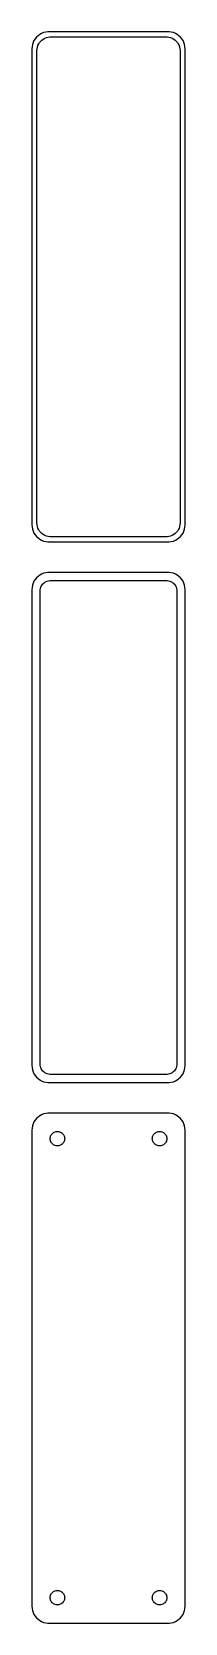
# Model space of a CAD drawing. Header units: metres. Extents: x -22 to 22, y 402 to 870.
import ezdxf

# ---------------------------------------------------------------- set-up
doc = ezdxf.new("R2010")
doc.units = ezdxf.units.M

msp = doc.modelspace()

# ---------------------------------------------------------------- linework, layer by layer
for p, q in [((-22.3429, 866.243), (-22.4606, 865.627)), ((-22.1489, 866.841), (-22.3429, 866.243)), ((-21.8815, 867.409), (-22.1489, 866.841)), ((-21.5451, 867.939), (-21.8815, 867.409)), ((-21.1448, 868.423), (-21.5451, 867.939)), ((-20.6871, 868.853), (-21.1448, 868.423)), ((-20.8743, 865.495), (-20.7191, 865.972)), ((-20.7191, 865.972), (-20.5052, 866.427)), ((-20.1791, 869.222), (-20.6871, 868.853)), ((-20.5052, 866.427), (-20.2361, 866.851)), ((-20.2361, 866.851), (-19.9159, 867.238)), ((-19.6289, 869.524), (-20.1791, 869.222)), ((-19.9159, 867.238), (-19.5497, 867.582)), ((-19.0451, 869.755), (-19.6289, 869.524)), ((-19.5497, 867.582), (-19.1433, 867.877)), ((-19.1433, 867.877), (-18.7031, 868.119)), ((-18.4369, 869.911), (-19.0451, 869.755)), ((-18.7031, 868.119), (-18.2361, 868.304)), ((-17.8139, 869.99), (-18.4369, 869.911)), ((-18.2361, 868.304), (-17.7495, 868.429)), ((17.8139, 869.99), (-17.8139, 869.99)), ((-17.7495, 868.429), (-17.2512, 868.492)), ((-17.2512, 868.492), (17.2512, 868.492)), ((17.2512, 868.492), (17.7495, 868.429)), ((17.7495, 868.429), (18.2361, 868.304)), ((18.4369, 869.911), (17.8139, 869.99)), ((18.2361, 868.304), (18.7031, 868.119)), ((19.0451, 869.755), (18.4369, 869.911)), ((18.7031, 868.119), (19.1433, 867.877)), ((19.6289, 869.524), (19.0451, 869.755)), ((19.1433, 867.877), (19.5497, 867.582)), ((19.5497, 867.582), (19.9159, 867.238)), ((20.1791, 869.222), (19.6289, 869.524)), ((19.9159, 867.238), (20.2361, 866.851)), ((20.6871, 868.853), (20.1791, 869.222)), ((20.2361, 866.851), (20.5052, 866.427)), ((20.5052, 866.427), (20.7191, 865.972)), ((21.1448, 868.423), (20.6871, 868.853)), ((20.7191, 865.972), (20.8743, 865.495)), ((21.5451, 867.939), (21.1448, 868.423)), ((21.8815, 867.409), (21.5451, 867.939)), ((22.1489, 866.841), (21.8815, 867.409)), ((22.3429, 866.243), (22.1489, 866.841)), ((22.4606, 865.627), (22.3429, 866.243)), ((-22.4606, 865.627), (-22.5, 865)), ((-22.5, 865), (-22.5, 725)), ((-21, 864.5), (-20.9684, 865.001)), ((-21, 725.5), (-21, 864.5)), ((-20.9684, 865.001), (-20.8743, 865.495)), ((20.8743, 865.495), (20.9684, 865.001)), ((20.9684, 865.001), (21, 864.5)), ((21, 864.5), (21, 725.5)), ((22.5, 865), (22.4606, 865.627)), ((22.5, 725), (22.5, 865)), ((-20.9684, 724.999), (-21, 725.5)), ((21, 725.5), (20.9684, 724.999)), ((-22.5, 725), (-22.4606, 724.373)), ((-22.4606, 724.373), (-22.3429, 723.757)), ((-22.3429, 723.757), (-22.1489, 723.159)), ((-22.1489, 723.159), (-21.8815, 722.591)), ((-21.8815, 722.591), (-21.5451, 722.061)), ((-21.5451, 722.061), (-21.1448, 721.577)), ((-21.1448, 721.577), (-20.6871, 721.147)), ((-20.8743, 724.505), (-20.9684, 724.999)), ((-20.7191, 724.028), (-20.8743, 724.505)), ((-20.5052, 723.573), (-20.7191, 724.028)), ((-20.6871, 721.147), (-20.1791, 720.778)), ((-20.2361, 723.149), (-20.5052, 723.573)), ((-19.9159, 722.762), (-20.2361, 723.149)), ((-20.1791, 720.778), (-19.6289, 720.476)), ((-19.5497, 722.418), (-19.9159, 722.762)), ((-19.1433, 722.123), (-19.5497, 722.418)), ((-18.7031, 721.881), (-19.1433, 722.123)), ((-18.2361, 721.696), (-18.7031, 721.881)), ((-17.7495, 721.571), (-18.2361, 721.696)), ((-17.2512, 721.508), (-17.7495, 721.571)), ((17.2512, 721.508), (-17.2512, 721.508)), ((17.7495, 721.571), (17.2512, 721.508)), ((18.2361, 721.696), (17.7495, 721.571)), ((18.7031, 721.881), (18.2361, 721.696)), ((19.1433, 722.123), (18.7031, 721.881)), ((19.5497, 722.418), (19.1433, 722.123)), ((19.9159, 722.762), (19.5497, 722.418)), ((19.6289, 720.476), (20.1791, 720.778)), ((20.2361, 723.149), (19.9159, 722.762)), ((20.1791, 720.778), (20.6871, 721.147)), ((20.5052, 723.573), (20.2361, 723.149)), ((20.7191, 724.028), (20.5052, 723.573)), ((20.6871, 721.147), (21.1448, 721.577)), ((20.8743, 724.505), (20.7191, 724.028)), ((20.9684, 724.999), (20.8743, 724.505)), ((21.1448, 721.577), (21.5451, 722.061)), ((21.5451, 722.061), (21.8815, 722.591)), ((21.8815, 722.591), (22.1489, 723.159)), ((22.1489, 723.159), (22.3429, 723.757)), ((22.3429, 723.757), (22.4606, 724.373)), ((22.4606, 724.373), (22.5, 725)), ((-19.6289, 720.476), (-19.0451, 720.245)), ((-19.0451, 720.245), (-18.4369, 720.089)), ((-18.4369, 720.089), (-17.8139, 720.01)), ((-17.8139, 720.01), (17.8139, 720.01)), ((17.8139, 720.01), (18.4369, 720.089)), ((18.4369, 720.089), (19.0451, 720.245)), ((19.0451, 720.245), (19.6289, 720.476)), ((-22.3429, 707.243), (-22.4606, 706.627)), ((-22.1489, 707.841), (-22.3429, 707.243)), ((-21.8815, 708.409), (-22.1489, 707.841)), ((-21.5451, 708.939), (-21.8815, 708.409)), ((-21.1448, 709.423), (-21.5451, 708.939)), ((-20.6871, 709.853), (-21.1448, 709.423)), ((-20.1791, 710.222), (-20.6871, 709.853)), ((-19.6289, 710.524), (-20.1791, 710.222)), ((-19.8943, 706.646), (-19.7279, 707)), ((-19.7279, 707), (-19.5184, 707.33)), ((-19.0451, 710.755), (-19.6289, 710.524)), ((-19.5184, 707.33), (-19.2692, 707.631)), ((-19.2692, 707.631), (-18.9842, 707.899)), ((-18.4369, 710.911), (-19.0451, 710.755)), ((-18.9842, 707.899), (-18.668, 708.128)), ((-18.668, 708.128), (-18.3254, 708.317)), ((-17.8139, 710.99), (-18.4369, 710.911)), ((-18.3254, 708.317), (-17.9619, 708.461)), ((-17.9619, 708.461), (-17.5833, 708.558)), ((17.8139, 710.99), (-17.8139, 710.99)), ((-17.5833, 708.558), (-17.1954, 708.607)), ((-17.1954, 708.607), (17.1954, 708.607)), ((17.1954, 708.607), (17.5833, 708.558)), ((17.5833, 708.558), (17.9619, 708.461)), ((18.4369, 710.911), (17.8139, 710.99)), ((17.9619, 708.461), (18.3254, 708.317)), ((18.3254, 708.317), (18.668, 708.128)), ((19.0451, 710.755), (18.4369, 710.911)), ((18.668, 708.128), (18.9842, 707.899)), ((18.9842, 707.899), (19.2692, 707.631)), ((19.6289, 710.524), (19.0451, 710.755)), ((19.2692, 707.631), (19.5184, 707.33)), ((19.5184, 707.33), (19.7279, 707)), ((20.1791, 710.222), (19.6289, 710.524)), ((19.7279, 707), (19.8943, 706.646)), ((20.6871, 709.853), (20.1791, 710.222)), ((21.1448, 709.423), (20.6871, 709.853)), ((21.5451, 708.939), (21.1448, 709.423)), ((21.8815, 708.409), (21.5451, 708.939)), ((22.1489, 707.841), (21.8815, 708.409)), ((22.3429, 707.243), (22.1489, 707.841)), ((22.4606, 706.627), (22.3429, 707.243)), ((-22.4606, 706.627), (-22.5, 706)), ((-22.5, 706), (-22.5, 566)), ((-20.1129, 705.5), (-20.0884, 705.89)), ((-20.1129, 566.5), (-20.1129, 705.5)), ((-20.0884, 705.89), (-20.0151, 706.274)), ((-20.0151, 706.274), (-19.8943, 706.646)), ((19.8943, 706.646), (20.0151, 706.274)), ((20.0151, 706.274), (20.0884, 705.89)), ((20.0884, 705.89), (20.1129, 705.5)), ((20.1129, 705.5), (20.1129, 566.5)), ((22.5, 706), (22.4606, 706.627)), ((22.5, 566), (22.5, 706)), ((-20.0884, 566.11), (-20.1129, 566.5)), ((20.1129, 566.5), (20.0884, 566.11)), ((-22.5, 566), (-22.4606, 565.373)), ((-22.4606, 565.373), (-22.3429, 564.757)), ((-22.3429, 564.757), (-22.1489, 564.159)), ((-22.1489, 564.159), (-21.8815, 563.591)), ((-21.8815, 563.591), (-21.5451, 563.061)), ((-21.5451, 563.061), (-21.1448, 562.577)), ((-21.1448, 562.577), (-20.6871, 562.147)), ((-20.6871, 562.147), (-20.1791, 561.778)), ((-20.1791, 561.778), (-19.6289, 561.476)), ((-20.0151, 565.726), (-20.0884, 566.11)), ((-19.8943, 565.354), (-20.0151, 565.726)), ((-19.7279, 565), (-19.8943, 565.354)), ((-19.5184, 564.67), (-19.7279, 565)), ((-19.2692, 564.369), (-19.5184, 564.67)), ((-18.9842, 564.101), (-19.2692, 564.369)), ((-18.668, 563.872), (-18.9842, 564.101)), ((-18.3254, 563.683), (-18.668, 563.872)), ((-17.9619, 563.539), (-18.3254, 563.683)), ((-17.5833, 563.442), (-17.9619, 563.539)), ((-17.1954, 563.393), (-17.5833, 563.442)), ((17.1954, 563.393), (-17.1954, 563.393)), ((17.5833, 563.442), (17.1954, 563.393)), ((17.9619, 563.539), (17.5833, 563.442)), ((18.3254, 563.683), (17.9619, 563.539)), ((18.668, 563.872), (18.3254, 563.683)), ((18.9842, 564.101), (18.668, 563.872)), ((19.2692, 564.369), (18.9842, 564.101)), ((19.5184, 564.67), (19.2692, 564.369)), ((19.7279, 565), (19.5184, 564.67)), ((19.6289, 561.476), (20.1791, 561.778)), ((19.8943, 565.354), (19.7279, 565)), ((20.0151, 565.726), (19.8943, 565.354)), ((20.0884, 566.11), (20.0151, 565.726)), ((20.1791, 561.778), (20.6871, 562.147)), ((20.6871, 562.147), (21.1448, 562.577)), ((21.1448, 562.577), (21.5451, 563.061)), ((21.5451, 563.061), (21.8815, 563.591)), ((21.8815, 563.591), (22.1489, 564.159)), ((22.1489, 564.159), (22.3429, 564.757)), ((22.3429, 564.757), (22.4606, 565.373)), ((22.4606, 565.373), (22.5, 566)), ((-19.6289, 561.476), (-19.0451, 561.245)), ((-19.0451, 561.245), (-18.4369, 561.089)), ((-18.4369, 561.089), (-17.8139, 561.01)), ((-17.8139, 561.01), (17.8139, 561.01)), ((17.8139, 561.01), (18.4369, 561.089)), ((18.4369, 561.089), (19.0451, 561.245)), ((19.0451, 561.245), (19.6289, 561.476)), ((-22.4606, 547.627), (-22.5, 547)), ((-22.3429, 548.243), (-22.4606, 547.627)), ((-22.1489, 548.841), (-22.3429, 548.243)), ((-21.8815, 549.409), (-22.1489, 548.841)), ((-21.5451, 549.939), (-21.8815, 549.409)), ((-21.1448, 550.423), (-21.5451, 549.939)), ((-20.6871, 550.853), (-21.1448, 550.423)), ((-20.1791, 551.222), (-20.6871, 550.853)), ((-19.6289, 551.524), (-20.1791, 551.222)), ((-19.0451, 551.755), (-19.6289, 551.524)), ((-18.4369, 551.911), (-19.0451, 551.755)), ((-17.8139, 551.99), (-18.4369, 551.911)), ((17.8139, 551.99), (-17.8139, 551.99)), ((18.4369, 551.911), (17.8139, 551.99)), ((19.0451, 551.755), (18.4369, 551.911)), ((19.6289, 551.524), (19.0451, 551.755)), ((20.1791, 551.222), (19.6289, 551.524)), ((20.6871, 550.853), (20.1791, 551.222)), ((21.1448, 550.423), (20.6871, 550.853)), ((21.5451, 549.939), (21.1448, 550.423)), ((21.8815, 549.409), (21.5451, 549.939)), ((22.1489, 548.841), (21.8815, 549.409)), ((22.3429, 548.243), (22.1489, 548.841)), ((22.4606, 547.627), (22.3429, 548.243)), ((22.5, 547), (22.4606, 547.627)), ((-22.5, 547), (-22.5, 407)), ((-17.1353, 544.5), (-17.1185, 544.768)), ((-17.1185, 544.232), (-17.1353, 544.5)), ((-17.1185, 544.768), (-17.0682, 545.031)), ((-17.0682, 543.969), (-17.1185, 544.232)), ((-17.0682, 545.031), (-16.9853, 545.286)), ((-16.9853, 543.714), (-17.0682, 543.969)), ((-16.9853, 545.286), (-16.8712, 545.529)), ((-16.8712, 543.471), (-16.9853, 543.714)), ((-16.8712, 545.529), (-16.7275, 545.755)), ((-16.7275, 543.245), (-16.8712, 543.471)), ((-16.7275, 545.755), (-16.5565, 545.962)), ((-16.5565, 543.038), (-16.7275, 543.245)), ((-16.5565, 545.962), (-16.3611, 546.145)), ((-16.3611, 542.855), (-16.5565, 543.038)), ((-16.3611, 546.145), (-16.1441, 546.303)), ((-16.1441, 546.303), (-15.9091, 546.432)), ((-15.9091, 546.432), (-15.6598, 546.531)), ((-15.6598, 546.531), (-15.4001, 546.597)), ((-15.4001, 546.597), (-15.1341, 546.631)), ((-15.1341, 546.631), (-14.8659, 546.631)), ((-14.8659, 546.631), (-14.5999, 546.597)), ((-14.5999, 546.597), (-14.3401, 546.531)), ((-14.3401, 546.531), (-14.0908, 546.432)), ((-14.0908, 546.432), (-13.8559, 546.303)), ((-13.8559, 546.303), (-13.6389, 546.145)), ((-13.6389, 546.145), (-13.4434, 545.962)), ((-13.4434, 543.038), (-13.6389, 542.855)), ((-13.4434, 545.962), (-13.2725, 545.755)), ((-13.2725, 543.245), (-13.4434, 543.038)), ((-13.2725, 545.755), (-13.1288, 545.529)), ((-13.1288, 543.471), (-13.2725, 543.245)), ((-13.1288, 545.529), (-13.0146, 545.286)), ((-13.0146, 543.714), (-13.1288, 543.471)), ((-13.0146, 545.286), (-12.9318, 545.031)), ((-12.9318, 543.969), (-13.0146, 543.714)), ((-12.9318, 545.031), (-12.8815, 544.768)), ((-12.8815, 544.232), (-12.9318, 543.969)), ((-12.8815, 544.768), (-12.8647, 544.5)), ((-12.8647, 544.5), (-12.8815, 544.232)), ((12.8647, 544.5), (12.8815, 544.768)), ((12.8815, 544.232), (12.8647, 544.5)), ((12.8815, 544.768), (12.9318, 545.031)), ((12.9318, 543.969), (12.8815, 544.232)), ((12.9318, 545.031), (13.0146, 545.286)), ((13.0146, 543.714), (12.9318, 543.969)), ((13.0146, 545.286), (13.1288, 545.529)), ((13.1288, 543.471), (13.0146, 543.714)), ((13.1288, 545.529), (13.2725, 545.755)), ((13.2725, 543.245), (13.1288, 543.471)), ((13.2725, 545.755), (13.4434, 545.962)), ((13.4434, 543.038), (13.2725, 543.245)), ((13.4434, 545.962), (13.6389, 546.145)), ((13.6389, 542.855), (13.4434, 543.038)), ((13.6389, 546.145), (13.8559, 546.303)), ((13.8559, 546.303), (14.0908, 546.432)), ((14.0908, 546.432), (14.3401, 546.531)), ((14.3401, 546.531), (14.5999, 546.597)), ((14.5999, 546.597), (14.8659, 546.631)), ((14.8659, 546.631), (15.1341, 546.631)), ((15.1341, 546.631), (15.4001, 546.597)), ((15.4001, 546.597), (15.6598, 546.531)), ((15.6598, 546.531), (15.9091, 546.432)), ((15.9091, 546.432), (16.1441, 546.303)), ((16.1441, 546.303), (16.3611, 546.145)), ((16.3611, 546.145), (16.5565, 545.962)), ((16.5565, 543.038), (16.3611, 542.855)), ((16.5565, 545.962), (16.7275, 545.755)), ((16.7275, 543.245), (16.5565, 543.038)), ((16.7275, 545.755), (16.8712, 545.529)), ((16.8712, 543.471), (16.7275, 543.245)), ((16.8712, 545.529), (16.9853, 545.286)), ((16.9853, 543.714), (16.8712, 543.471)), ((16.9853, 545.286), (17.0682, 545.031)), ((17.0682, 543.969), (16.9853, 543.714)), ((17.0682, 545.031), (17.1185, 544.768)), ((17.1185, 544.232), (17.0682, 543.969)), ((17.1185, 544.768), (17.1353, 544.5)), ((17.1353, 544.5), (17.1185, 544.232)), ((22.5, 407), (22.5, 547)), ((-16.1441, 542.697), (-16.3611, 542.855)), ((-15.9091, 542.568), (-16.1441, 542.697)), ((-15.6598, 542.469), (-15.9091, 542.568)), ((-15.4001, 542.403), (-15.6598, 542.469)), ((-15.1341, 542.369), (-15.4001, 542.403)), ((-14.8659, 542.369), (-15.1341, 542.369)), ((-14.5999, 542.403), (-14.8659, 542.369)), ((-14.3401, 542.469), (-14.5999, 542.403)), ((-14.0908, 542.568), (-14.3401, 542.469)), ((-13.8559, 542.697), (-14.0908, 542.568)), ((-13.6389, 542.855), (-13.8559, 542.697)), ((13.8559, 542.697), (13.6389, 542.855)), ((14.0908, 542.568), (13.8559, 542.697)), ((14.3401, 542.469), (14.0908, 542.568)), ((14.5999, 542.403), (14.3401, 542.469)), ((14.8659, 542.369), (14.5999, 542.403)), ((15.1341, 542.369), (14.8659, 542.369)), ((15.4001, 542.403), (15.1341, 542.369)), ((15.6598, 542.469), (15.4001, 542.403)), ((15.9091, 542.568), (15.6598, 542.469)), ((16.1441, 542.697), (15.9091, 542.568)), ((16.3611, 542.855), (16.1441, 542.697)), ((-17.1353, 409.5), (-17.1185, 409.768)), ((-17.1185, 409.232), (-17.1353, 409.5)), ((-17.1185, 409.768), (-17.0682, 410.031)), ((-17.0682, 408.969), (-17.1185, 409.232)), ((-17.0682, 410.031), (-16.9853, 410.286)), ((-16.9853, 408.714), (-17.0682, 408.969)), ((-16.9853, 410.286), (-16.8712, 410.529)), ((-16.8712, 408.471), (-16.9853, 408.714)), ((-16.8712, 410.529), (-16.7275, 410.755)), ((-16.7275, 408.245), (-16.8712, 408.471)), ((-16.7275, 410.755), (-16.5565, 410.962)), ((-16.5565, 408.038), (-16.7275, 408.245)), ((-16.5565, 410.962), (-16.3611, 411.145)), ((-16.3611, 407.855), (-16.5565, 408.038)), ((-16.3611, 411.145), (-16.1441, 411.303)), ((-16.1441, 407.697), (-16.3611, 407.855)), ((-16.1441, 411.303), (-15.9091, 411.432)), ((-15.9091, 407.568), (-16.1441, 407.697)), ((-15.9091, 411.432), (-15.6598, 411.531)), ((-15.6598, 407.469), (-15.9091, 407.568)), ((-15.6598, 411.531), (-15.4001, 411.597)), ((-15.4001, 407.403), (-15.6598, 407.469)), ((-15.4001, 411.597), (-15.1341, 411.631)), ((-15.1341, 407.369), (-15.4001, 407.403)), ((-15.1341, 411.631), (-14.8659, 411.631)), ((-14.8659, 407.369), (-15.1341, 407.369)), ((-14.8659, 411.631), (-14.5999, 411.597)), ((-14.5999, 407.403), (-14.8659, 407.369)), ((-14.5999, 411.597), (-14.3401, 411.531)), ((-14.3401, 407.469), (-14.5999, 407.403)), ((-14.3401, 411.531), (-14.0908, 411.432)), ((-14.0908, 407.568), (-14.3401, 407.469)), ((-14.0908, 411.432), (-13.8559, 411.303)), ((-13.8559, 407.697), (-14.0908, 407.568)), ((-13.8559, 411.303), (-13.6389, 411.145)), ((-13.6389, 407.855), (-13.8559, 407.697)), ((-13.6389, 411.145), (-13.4434, 410.962)), ((-13.4434, 408.038), (-13.6389, 407.855)), ((-13.4434, 410.962), (-13.2725, 410.755)), ((-13.2725, 408.245), (-13.4434, 408.038)), ((-13.2725, 410.755), (-13.1288, 410.529)), ((-13.1288, 408.471), (-13.2725, 408.245)), ((-13.1288, 410.529), (-13.0146, 410.286)), ((-13.0146, 408.714), (-13.1288, 408.471)), ((-13.0146, 410.286), (-12.9318, 410.031)), ((-12.9318, 408.969), (-13.0146, 408.714)), ((-12.9318, 410.031), (-12.8815, 409.768)), ((-12.8815, 409.232), (-12.9318, 408.969)), ((-12.8815, 409.768), (-12.8647, 409.5)), ((-12.8647, 409.5), (-12.8815, 409.232)), ((12.8647, 409.5), (12.8815, 409.768)), ((12.8815, 409.232), (12.8647, 409.5)), ((12.8815, 409.768), (12.9318, 410.031)), ((12.9318, 408.969), (12.8815, 409.232)), ((12.9318, 410.031), (13.0146, 410.286)), ((13.0146, 408.714), (12.9318, 408.969)), ((13.0146, 410.286), (13.1288, 410.529)), ((13.1288, 408.471), (13.0146, 408.714)), ((13.1288, 410.529), (13.2725, 410.755)), ((13.2725, 408.245), (13.1288, 408.471)), ((13.2725, 410.755), (13.4434, 410.962)), ((13.4434, 408.038), (13.2725, 408.245)), ((13.4434, 410.962), (13.6389, 411.145)), ((13.6389, 407.855), (13.4434, 408.038)), ((13.6389, 411.145), (13.8559, 411.303)), ((13.8559, 407.697), (13.6389, 407.855)), ((13.8559, 411.303), (14.0908, 411.432)), ((14.0908, 407.568), (13.8559, 407.697)), ((14.0908, 411.432), (14.3401, 411.531)), ((14.3401, 407.469), (14.0908, 407.568)), ((14.3401, 411.531), (14.5999, 411.597)), ((14.5999, 407.403), (14.3401, 407.469)), ((14.5999, 411.597), (14.8659, 411.631)), ((14.8659, 407.369), (14.5999, 407.403)), ((14.8659, 411.631), (15.1341, 411.631)), ((15.1341, 407.369), (14.8659, 407.369)), ((15.1341, 411.631), (15.4001, 411.597)), ((15.4001, 407.403), (15.1341, 407.369)), ((15.4001, 411.597), (15.6598, 411.531)), ((15.6598, 407.469), (15.4001, 407.403)), ((15.6598, 411.531), (15.9091, 411.432)), ((15.9091, 407.568), (15.6598, 407.469)), ((15.9091, 411.432), (16.1441, 411.303)), ((16.1441, 407.697), (15.9091, 407.568)), ((16.1441, 411.303), (16.3611, 411.145)), ((16.3611, 407.855), (16.1441, 407.697)), ((16.3611, 411.145), (16.5565, 410.962)), ((16.5565, 408.038), (16.3611, 407.855)), ((16.5565, 410.962), (16.7275, 410.755)), ((16.7275, 408.245), (16.5565, 408.038)), ((16.7275, 410.755), (16.8712, 410.529)), ((16.8712, 408.471), (16.7275, 408.245)), ((16.8712, 410.529), (16.9853, 410.286)), ((16.9853, 408.714), (16.8712, 408.471)), ((16.9853, 410.286), (17.0682, 410.031)), ((17.0682, 408.969), (16.9853, 408.714)), ((17.0682, 410.031), (17.1185, 409.768)), ((17.1185, 409.232), (17.0682, 408.969)), ((17.1185, 409.768), (17.1353, 409.5)), ((17.1353, 409.5), (17.1185, 409.232)), ((-22.5, 407), (-22.4606, 406.373)), ((-22.4606, 406.373), (-22.3429, 405.757)), ((-22.3429, 405.757), (-22.1489, 405.159)), ((-22.1489, 405.159), (-21.8815, 404.591)), ((-21.8815, 404.591), (-21.5451, 404.061)), ((-21.5451, 404.061), (-21.1448, 403.577)), ((-21.1448, 403.577), (-20.6871, 403.147)), ((-20.6871, 403.147), (-20.1791, 402.778)), ((-20.1791, 402.778), (-19.6289, 402.476)), ((-19.6289, 402.476), (-19.0451, 402.245)), ((19.0451, 402.245), (19.6289, 402.476)), ((19.6289, 402.476), (20.1791, 402.778)), ((20.1791, 402.778), (20.6871, 403.147)), ((20.6871, 403.147), (21.1448, 403.577)), ((21.1448, 403.577), (21.5451, 404.061)), ((21.5451, 404.061), (21.8815, 404.591)), ((21.8815, 404.591), (22.1489, 405.159)), ((22.1489, 405.159), (22.3429, 405.757)), ((22.3429, 405.757), (22.4606, 406.373)), ((22.4606, 406.373), (22.5, 407)), ((-19.0451, 402.245), (-18.4369, 402.089)), ((-18.4369, 402.089), (-17.8139, 402.01)), ((-17.8139, 402.01), (17.8139, 402.01)), ((17.8139, 402.01), (18.4369, 402.089)), ((18.4369, 402.089), (19.0451, 402.245))]:
    msp.add_line(p, q)

doc.saveas('drawing.dxf')
